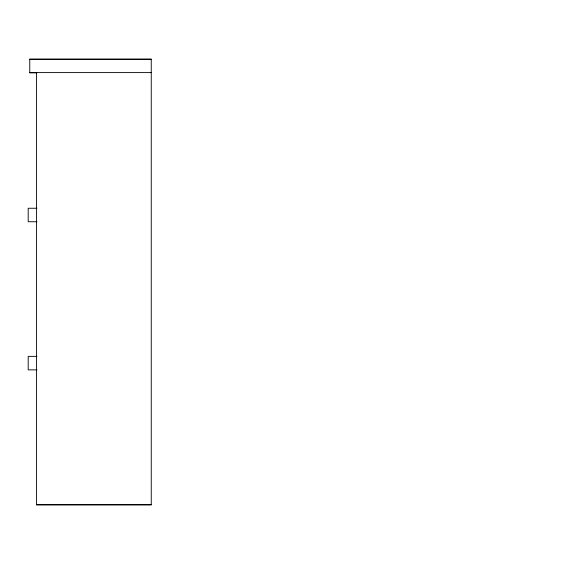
<?xml version="1.0" encoding="UTF-8"?>
<svg xmlns="http://www.w3.org/2000/svg" width="564" height="564" viewBox="0 0 564 564"><rect width="100%" height="100%" fill="white"/><g stroke="black" fill="none" stroke-linecap="round" stroke-linejoin="round"><path stroke-width="0.85" d="M29.765 59.34L151.251 59.34M29.765 72.601L151.251 72.601M36.808 72.841L29.765 72.841L29.765 59.093L151.251 59.093L151.251 504.907L36.484 504.907L36.484 72.601M36.963 208.25L28.2 208.25L28.2 221.751L36.963 221.751M36.963 356.363L28.2 356.363L28.2 369.864L36.963 369.864M36.484 504.66L151.251 504.66"/></g></svg>
